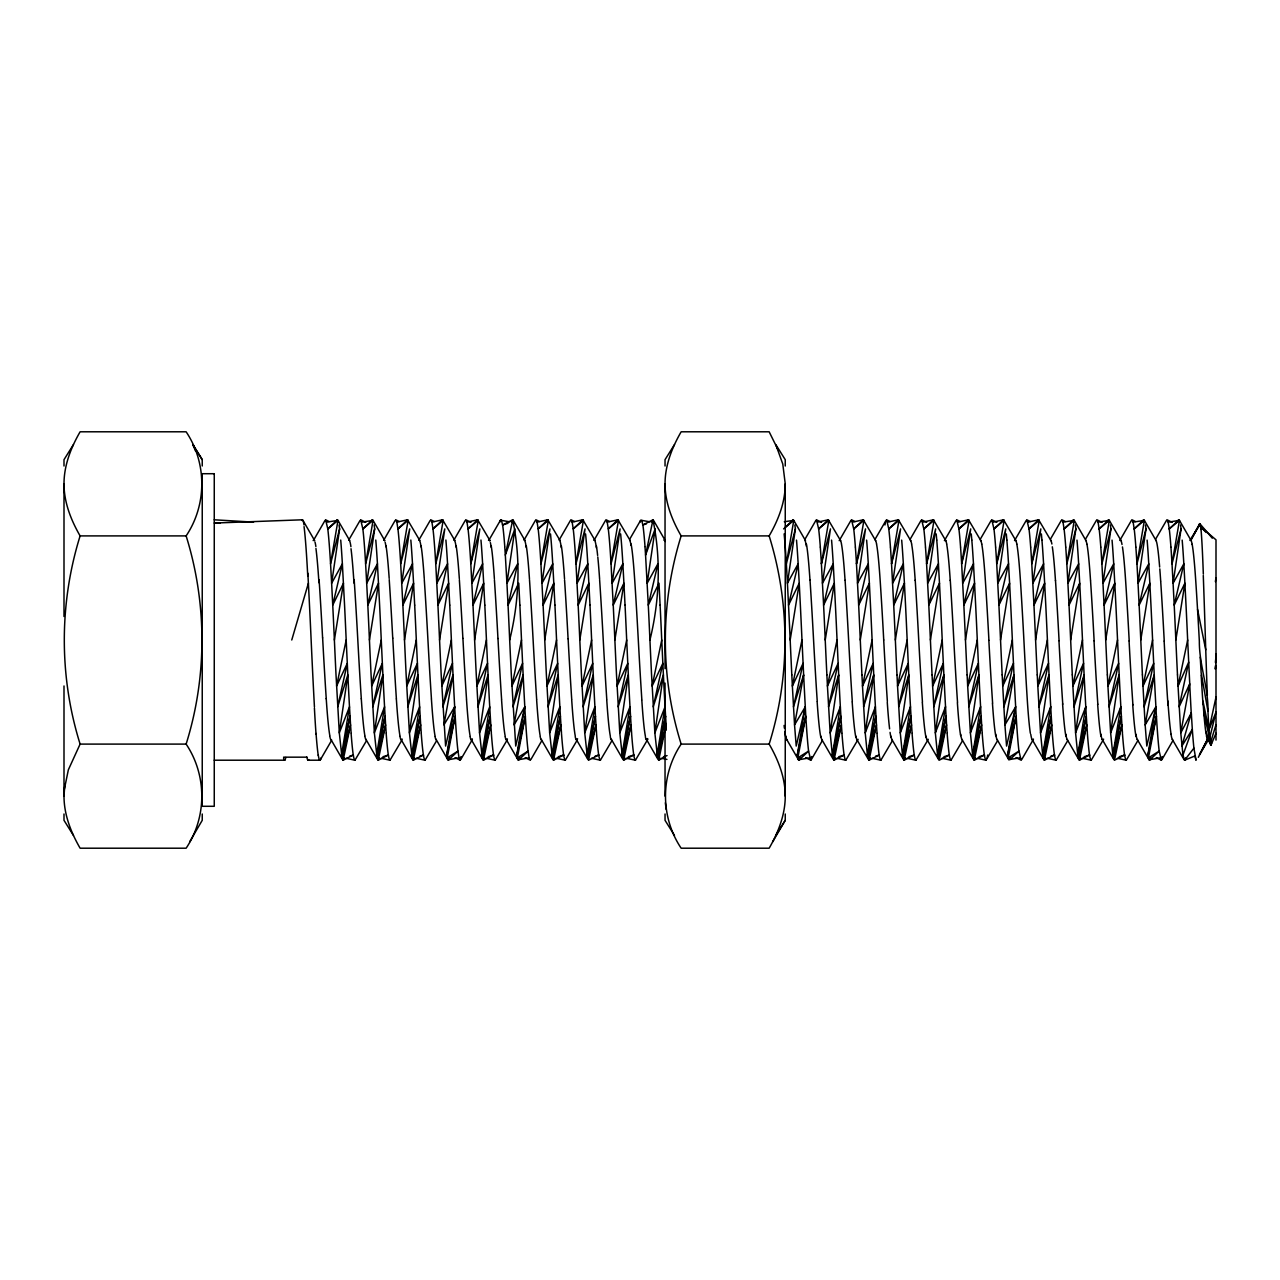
<?xml version="1.0" encoding="UTF-8"?>
<svg xmlns="http://www.w3.org/2000/svg" width="1280" height="1280" viewBox="0 0 1280 1280"><rect width="100%" height="100%" fill="white"/><g stroke="black" fill="none" stroke-linecap="round" stroke-linejoin="round"><path stroke-width="1.5" d="M64 616.496L64 483.84C64 465.328 70.96 447.616 80.112 431.792L186.128 431.792C207.008 462.928 207.008 504.752 186.128 535.904C207.152 603.36 207.248 676.656 186.128 744.096C207.008 775.248 207.008 817.072 186.128 848.208L80.112 848.208C70.96 832.384 64 814.672 64 796.16L64 685.968M64 796.16L64.704 786.224M665.04 668.672L665.04 483.84C665.04 465.328 672 447.616 681.152 431.792L769.152 431.792L777.888 449.424M785.248 466.016L785.248 459.68L775.808 444.592L782.784 464.064L785.248 483.84L785.248 796.16C785.248 814.672 778.304 832.384 769.152 848.208L681.152 848.208C660.272 817.072 660.272 775.248 681.152 744.096C660.032 676.656 660.128 603.36 681.152 535.904C672 520.08 665.056 502.352 665.04 483.84M785.248 483.84C785.248 502.352 778.304 520.08 769.152 535.904C790.16 603.36 790.256 676.656 769.152 744.096C778.288 759.92 785.248 777.648 785.248 796.16M1216 653.712L1215.552 662.64L1216 654.688M1215.36 669.072L1215.648 665.456L1215.28 668.8M64.288 789.52L68.352 769.824L80.112 744.096C58.992 676.656 59.088 603.36 80.112 535.904C70.96 520.08 64 502.352 64 483.84M339.072 524.976L339.616 528.896L331.632 583.232L332.736 605.12A120.464 1.76 87.4 0 1 334.384 640A120.464 1.76 87.4 0 0 336.016 674.88L339.312 732.88L342.032 757.872L350.56 724.912L349.488 706.832A120.464 1.76 87.4 0 1 347.84 674.896L346.192 640A120.464 1.744 87.4 0 0 344.56 605.168L342.368 563.808A120.544 4.592 88.4 0 0 340.72 540.048M374.144 524.976L374.672 528.896L366.688 583.232L367.808 605.12A120.464 1.76 87.4 0 1 369.44 640A120.464 1.76 87.4 0 0 371.088 674.88L374.368 732.88L377.104 757.872L385.616 724.912L384.56 706.832A120.464 1.76 87.4 0 1 382.896 674.896L381.264 640A120.464 1.744 87.4 0 0 379.616 605.168L377.44 563.808A120.544 4.592 88.4 0 0 375.776 540.048M794.864 524.976L795.392 528.896L787.424 583.232L788.528 605.12A120.464 1.76 87.4 0 1 790.176 640A120.464 1.76 87.4 0 0 791.808 674.912M1075.36 524.976L1075.888 528.896L1067.904 583.232L1069.024 605.12A120.464 1.76 87.4 0 1 1070.656 640A120.464 1.76 87.4 0 0 1072.304 674.912M1110.416 524.976L1110.944 528.896L1102.96 583.232L1104.08 605.12A120.464 1.76 87.4 0 1 1105.712 640A120.464 1.76 87.4 0 0 1107.36 674.912M1145.472 524.976L1146.016 528.896L1138.032 583.232L1139.136 605.12A120.464 1.76 87.4 0 1 1140.784 640A120.464 1.76 87.4 0 0 1142.416 674.912M1180.544 524.976L1181.072 528.896L1173.088 583.232L1174.208 605.12A120.464 1.76 87.4 0 1 1175.84 640A120.464 1.76 87.4 0 0 1177.488 674.912M334.384 640L343.44 583.232L332.736 605.12L342.368 563.808L331.632 583.232L330.56 563.808A120.544 4.592 88.4 0 0 329.456 547.104A120.464 4.592 88.4 0 0 327.792 528.912L325.616 519.792L329.008 521.52M369.44 640L378.496 583.232L367.808 605.12L377.44 563.808L366.688 583.232L365.616 563.808A120.544 4.592 88.4 0 0 364.528 547.104A120.464 4.592 88.4 0 0 362.848 528.912L360.672 519.792L365.76 522.384M414.672 605.088A120.464 1.76 87.4 0 1 416.32 640L417.952 674.88A120.464 1.76 87.4 0 0 419.616 706.832L420.688 724.912L412.16 757.872L409.424 732.88L406.144 674.88A120.464 1.76 87.4 0 1 404.512 640L413.568 583.232L412.496 563.808A120.544 4.592 88.4 0 0 410.832 540.032M449.744 605.088A120.464 1.76 87.4 0 1 451.376 640L453.024 674.88A120.464 1.76 87.4 0 0 454.672 706.832L445.6 746.064L441.2 674.88A120.464 1.76 87.4 0 1 439.568 640L448.624 583.232L447.552 563.808A120.544 4.592 88.4 0 0 445.888 540.032M484.8 605.088A120.464 1.76 87.4 0 1 486.448 640L488.08 674.88A120.464 1.76 87.4 0 0 489.728 706.832L490.8 724.912L482.272 757.872L479.552 732.88L476.272 674.88A120.464 1.76 87.4 0 1 474.624 640L483.68 583.232L482.624 563.808A120.544 4.592 88.4 0 0 480.96 540.032M519.856 605.088A120.464 1.76 87.4 0 1 521.504 640L523.136 674.88A120.464 1.76 87.4 0 0 524.8 706.832L515.728 746.064L511.328 674.88A120.464 1.76 87.4 0 1 509.68 640C519.312 600.576 520.912 559.536 512.736 519.792L502.576 524.976L501.488 520.384L509.936 521.84M554.928 605.088A120.464 1.76 87.4 0 1 556.56 640L558.208 674.88A120.464 1.76 87.4 0 0 559.856 706.832L560.928 724.912L552.4 757.872L549.664 732.88L546.384 674.88A120.464 1.76 87.4 0 1 544.752 640L553.808 583.232L552.736 563.808A120.544 4.592 88.4 0 0 551.072 540.032L550.528 533.936M589.984 605.088A120.464 1.76 87.4 0 1 591.632 640L593.264 674.88A120.464 1.76 87.4 0 0 594.912 706.832L595.984 724.912L587.456 757.872L584.736 732.88L581.456 674.88A120.464 1.76 87.4 0 1 579.808 640L588.864 583.232L587.792 563.808A120.544 4.592 88.4 0 0 586.144 540.032L585.584 533.936M625.04 605.088A120.464 1.76 87.4 0 1 626.688 640L628.32 674.88A120.464 1.76 87.4 0 0 629.984 706.832L631.056 724.912L622.528 757.872L619.792 732.88L616.512 674.88A120.464 1.76 87.4 0 1 614.864 640L623.92 583.232L622.864 563.808A120.544 4.592 88.4 0 0 621.2 540.032L620.64 533.936M660.096 605.088A120.464 1.76 87.4 0 1 661.744 640L663.392 674.88A120.464 1.76 87.4 0 0 665.04 706.832L666.112 724.912L657.584 757.872L654.848 732.88L651.568 674.88A120.464 1.76 87.4 0 1 649.936 640C659.568 600.576 661.152 559.536 652.976 519.792L642.816 524.976L641.728 520.384L640.608 520.384L629.776 539.088M790.176 640L799.232 583.232L798.16 563.808A120.544 4.592 88.4 0 0 796.512 540.112M826.88 674.912A120.464 1.76 87.4 0 1 825.232 640L834.288 583.232L833.232 563.808A120.544 4.592 88.4 0 0 831.568 540.112M861.936 674.912A120.464 1.76 87.4 0 1 860.288 640L869.36 583.232L868.288 563.808A120.544 4.592 88.4 0 0 866.624 540.112M896.992 674.912A120.464 1.76 87.4 0 1 895.36 640L904.416 583.232L903.344 563.808A120.544 4.592 88.4 0 0 901.68 540.112M932.064 674.912A120.464 1.76 87.4 0 1 930.416 640L939.472 583.232L938.416 563.808A120.544 4.592 88.4 0 0 936.752 540.112M967.12 674.912A120.464 1.76 87.4 0 1 965.472 640L974.544 583.232L973.472 563.808A120.544 4.592 88.4 0 0 971.808 540.112M1002.176 674.912A120.464 1.76 87.4 0 1 1000.544 640L1009.6 583.232L1008.528 563.808A120.544 4.592 88.4 0 0 1006.864 540.112M1037.248 674.912A120.464 1.76 87.4 0 1 1035.6 640L1044.656 583.232L1043.584 563.808A120.544 4.592 88.4 0 0 1041.936 540.112M1070.656 640L1079.712 583.232L1078.656 563.808A120.544 4.592 88.4 0 0 1076.992 540.112M1105.728 640L1114.784 583.232L1113.712 563.808A120.544 4.592 88.4 0 0 1112.048 540.112M1140.784 640L1149.84 583.232L1148.768 563.808A120.544 4.592 88.4 0 0 1147.12 540.112M1175.84 640L1184.896 583.232L1183.84 563.808A120.544 4.592 88.4 0 0 1182.176 540.112M1215.376 581.632L1216 577.744M461.008 756.56L460.144 760.208L459.04 757.872L448.896 759.616A120.48 5.68 90 0 1 447.216 757.872L446.688 755.024L454.672 706.832L443.936 724.912L453.024 674.88L442.864 706.832L452.464 663.36L441.76 686.064L451.376 640M525.184 757.616L530.272 760.208L529.152 757.872L519.008 759.616A120.48 5.68 90 0 1 517.344 757.872L516.8 755.024L524.8 706.832L514.048 724.912L523.136 674.88L512.976 706.832L522.576 663.36L511.888 686.064L521.504 640M809.648 757.872L799.504 759.616A120.48 5.68 -90 0 1 797.824 757.888L797.296 755.024L805.28 706.832L794.544 724.912L796.208 746.064L805.28 706.832L805.808 716.192A120.544 4.592 88.4 0 0 806.912 732.816A120.464 4.592 88.4 0 0 808.576 751.04L810.752 760.208L811.616 756.56M840.352 706.832L832.352 755.024L832.88 757.872L841.408 724.912L840.352 706.832L830.16 732.88L832.352 755.024L840.864 716.192L832.88 757.872M875.408 706.832L867.408 755.024L867.952 757.872L876.48 724.912L875.408 706.832L865.216 732.88L867.408 755.024L875.936 716.192L867.952 757.872M910.464 706.832L902.48 755.024L903.008 757.872L911.536 724.912L910.464 706.832L900.272 732.88L902.48 755.024L910.992 716.192L903.008 757.872M945.52 706.832L937.536 755.024L938.064 757.872L946.592 724.912L945.52 706.832L935.344 732.88L937.536 755.024L946.048 716.192L938.064 757.872M980.592 706.832L972.592 755.024L973.136 757.872L981.664 724.912L980.592 706.832L970.4 732.88L972.592 755.024L981.12 716.192L973.136 757.872M1020 757.872L1008.736 759.616L1007.648 755.024L1015.648 706.832L1004.912 724.912L1006.576 746.064L1015.648 706.832L1016.176 716.192A120.544 4.592 88.4 0 0 1017.28 732.816A120.464 4.592 88.4 0 0 1018.944 751.04L1021.12 760.208L1016.032 757.616M1050.704 706.832L1042.72 755.024L1043.248 757.872L1051.776 724.912L1050.704 706.832L1040.528 732.88L1042.72 755.024L1051.232 716.192L1043.248 757.872M1085.776 706.832L1077.776 755.024L1078.32 757.872L1086.848 724.912L1085.776 706.832L1075.584 732.88L1077.776 755.024L1086.304 716.192L1078.32 757.872M1120.832 706.832L1112.832 755.024L1113.376 757.872L1121.904 724.912L1120.832 706.832L1110.64 732.88L1112.832 755.024L1121.36 716.192L1113.376 757.872M1160.256 757.872L1150.112 759.616A120.48 5.68 -90 0 1 1148.432 757.888L1147.904 755.024L1155.888 706.832L1145.152 724.912L1146.816 746.064L1155.888 706.832L1156.416 716.192A120.544 4.592 88.4 0 0 1157.52 732.816A120.464 4.592 88.4 0 0 1159.184 751.04L1161.36 760.208L1162.24 756.56M1170.928 547.184A120.544 4.592 88.4 0 1 1172.016 563.872L1173.088 583.232L1183.84 563.808L1174.208 605.12L1184.896 583.232L1186.016 605.12A120.464 1.744 87.4 0 1 1187.648 640L1189.744 683.824L1180.768 732.88L1182.96 755.024L1184.608 760.208L1194.928 755.952L1195.968 760.176M884.944 524.976L885.472 522.128M987.168 757.872L987.712 755.024M342.032 757.872L350.016 716.192L341.504 755.024L349.488 706.832L339.312 732.88L347.84 674.88L337.68 706.832L347.28 663.36L336.592 686.064L346.192 640M377.104 757.872L385.088 716.192L376.56 755.024L384.56 706.832L374.368 732.88L382.896 674.88L372.736 706.832L382.336 663.36L371.648 686.064L381.264 640M412.16 757.872L420.144 716.192L411.616 755.024L419.616 706.832L409.424 732.88L417.952 674.88L407.808 706.832L417.392 663.36L406.704 686.064L416.32 640M482.272 757.872L490.256 716.192L481.744 755.024L489.728 706.832L479.552 732.88L488.08 674.88L477.92 706.832L487.52 663.36L476.832 686.064L486.432 640M552.4 757.872L560.384 716.192L551.872 755.024L559.856 706.832L549.664 732.88L558.208 674.88L548.048 706.832L557.648 663.36L546.944 686.064L556.56 640M587.456 757.872L595.44 716.192L586.928 755.024L594.912 706.832L584.736 732.88L593.264 674.88L583.104 706.832L592.704 663.36L582.016 686.064L591.616 640M622.528 757.872L630.512 716.192L621.984 755.024L629.984 706.832L619.792 732.88L628.32 674.88L618.16 706.832L627.76 663.36L617.072 686.064L626.688 640M657.584 757.872L665.568 716.192L657.04 755.024L665.04 706.832L654.848 732.88L663.392 674.88L653.232 706.832L662.832 663.36L652.128 686.064L661.744 640M801.984 640L792.368 686.064L794.544 724.912L803.632 674.88L801.984 640A120.464 1.744 87.4 0 0 800.352 605.168L799.232 583.232L788.528 605.12L798.16 563.808L787.424 583.232L786.352 563.808A120.544 4.592 88.4 0 0 785.248 547.184M837.056 640L827.44 686.064L830.16 732.88L838.688 674.88L837.056 640A120.464 1.744 87.4 0 0 835.408 605.168L834.288 583.232L823.6 605.12A120.464 1.76 87.4 0 1 825.232 640M872.112 640L862.496 686.064L865.216 732.88L873.744 674.88L872.112 640A120.464 1.744 87.4 0 0 870.464 605.168L869.36 583.232L858.656 605.12A120.464 1.76 87.4 0 1 860.288 640M907.168 640L897.552 686.064L900.272 732.88L908.816 674.88L907.168 640A120.464 1.744 87.4 0 0 905.536 605.168L904.416 583.232L893.712 605.12A120.464 1.76 87.4 0 1 895.36 640M942.224 640L932.624 686.064L935.344 732.88L943.872 674.88L942.224 640A120.464 1.744 87.4 0 0 940.592 605.168L939.472 583.232L928.784 605.12A120.464 1.76 87.4 0 1 930.416 640M977.296 640L967.68 686.064L970.4 732.88L978.928 674.88L977.296 640A120.464 1.744 87.4 0 0 975.648 605.168L974.544 583.232L963.84 605.12A120.464 1.76 87.4 0 1 965.472 640M1012.352 640L1002.736 686.064L1004.912 724.912L1014 674.88L1012.352 640A120.464 1.744 87.4 0 0 1010.72 605.168L1009.6 583.232L998.896 605.12A120.464 1.76 87.4 0 1 1000.544 640M1047.408 640L1037.808 686.064L1040.528 732.88L1049.056 674.88L1047.408 640A120.464 1.744 87.4 0 0 1045.776 605.168L1044.656 583.232L1033.952 605.12A120.464 1.76 87.4 0 1 1035.6 640M1082.48 640L1072.864 686.064L1075.584 732.88L1084.112 674.88L1082.48 640A120.464 1.744 87.4 0 0 1080.832 605.168L1079.712 583.232L1069.024 605.12L1078.656 563.808L1067.904 583.232L1066.832 563.808A120.544 4.592 88.4 0 0 1065.744 547.184M1117.536 640L1107.92 686.064L1110.64 732.88L1119.184 674.88L1117.536 640A120.464 1.744 87.4 0 0 1115.888 605.168L1114.784 583.232L1104.08 605.12L1113.712 563.808L1102.96 583.232L1101.904 563.808A120.544 4.592 88.4 0 0 1100.8 547.184M1152.592 640L1142.992 686.064L1145.152 724.912L1154.24 674.88L1152.592 640A120.464 1.744 87.4 0 0 1150.96 605.168L1149.84 583.232L1139.136 605.12L1148.768 563.808L1138.032 583.232L1136.96 563.808A120.544 4.592 88.4 0 0 1135.856 547.184M1187.664 640L1178.048 686.064L1180.768 732.88L1191.296 712.928L1192.32 729.328A120.48 4.592 88.4 0 0 1193.92 748.208L1195.968 759.824M366.192 741.232L354.96 760.208A120.544 5.68 90 0 1 353.312 755.024L343.152 760.208L350.56 724.912L351.12 732.88M401.264 741.216L390.016 760.208A120.544 5.68 90 0 1 388.368 755.024L378.208 760.208L385.616 724.912L386.176 732.88M436.32 741.216L425.088 760.208A120.544 5.68 90 0 1 423.44 755.024L413.264 760.208L420.688 724.912L421.248 732.88M505.712 553.232L512.736 519.792L511.616 522.128M506.464 741.184L495.2 760.208A120.544 5.68 90 0 1 493.552 755.024L483.392 760.208L490.8 724.912L491.36 732.88M576.592 741.152L565.328 760.208A120.544 5.68 90 0 1 563.68 755.024L553.52 760.208L560.928 724.912L561.488 732.88M611.664 741.136L600.384 760.208A120.544 5.68 90 0 1 598.736 755.024L588.576 760.208L595.984 724.912L596.544 732.88M647.712 739.44L635.456 760.208A120.544 5.68 90 0 1 633.808 755.024L623.632 760.208L631.056 724.912L631.6 732.88M665.472 756.752L658.688 760.208L666.112 724.912M857.136 741.04L845.808 760.208A120.544 5.68 -90 0 1 844.16 755.056L834 760.208L841.408 724.912L841.968 732.88M892.208 741.024L880.88 760.208A120.544 5.68 -90 0 1 879.232 755.056L869.056 760.208L876.48 724.912L877.024 732.88M927.28 741.008L915.936 760.208A120.544 5.68 -90 0 1 914.288 755.056L904.128 760.208L911.536 724.912L912.096 732.88M962.352 740.992L950.992 760.208A120.544 5.68 -90 0 1 949.344 755.056L939.184 760.208L946.592 724.912L947.152 732.88M997.408 740.976L986.064 760.208A120.544 5.68 -90 0 1 984.416 755.056L974.24 760.208L981.664 724.912L982.208 732.88M1067.552 740.944L1056.176 760.208A120.544 5.68 -90 0 1 1054.528 755.056L1044.368 760.208L1051.776 724.912L1052.336 732.88M1102.624 740.928L1091.232 760.208A120.544 5.68 -90 0 1 1089.584 755.056L1079.424 760.208L1086.848 724.912L1087.392 732.88M1137.68 740.912L1126.304 760.208A120.544 5.68 -90 0 1 1124.656 755.056L1114.48 760.208L1121.904 724.912L1122.464 732.88M1211.584 743.2L1210.912 745.232L1208.944 729.744L1216 697.136M446.688 755.024L455.2 716.192L454.672 706.832M516.8 755.024L525.328 716.192L524.8 706.832M797.296 755.024L805.808 716.192L797.824 757.872L808.576 751.104L799.504 759.616L800.048 757.872M1007.648 755.024L1016.176 716.192L1008.192 757.872L1018.944 751.104L1009.872 759.616L1010.416 757.872M1147.904 755.024L1156.416 716.192L1148.432 757.872L1159.184 751.104L1150.112 759.616L1150.656 757.872M339.616 528.896L330.56 563.808L337.984 520.384L326.736 522.128M374.672 528.896L365.616 563.808L373.056 520.384L361.792 522.128M795.392 528.896L786.352 563.808L793.776 520.384L784.304 521.728M1075.888 528.896L1066.832 563.808L1074.272 520.384L1063.008 522.128L1061.888 519.792L1065.28 521.52M1110.944 528.896L1101.904 563.808L1109.328 520.384L1098.064 522.128L1096.96 519.792L1102.032 522.384M1146.016 528.896L1136.96 563.808L1144.384 520.384L1133.136 522.128L1132.016 519.792L1135.408 521.52M1181.072 528.896L1172.016 563.808L1179.456 520.384L1168.192 522.128L1167.072 519.792L1172.16 522.384M1191.296 712.928L1181.888 746.064L1192.32 729.328L1182.96 755.024M291.76 640L308.384 583.232L307.84 573.168M1210.24 743.6L1216 724.672M344.256 757.872L343.152 760.208M379.328 757.872L378.208 760.208M414.384 757.872L413.264 760.208M449.44 757.872L448.896 759.616L457.968 751.104A120.464 4.592 88.4 0 1 456.304 732.88A120.544 4.592 88.4 0 1 455.2 716.128L447.216 757.872L457.968 751.104L459.04 757.872M484.496 757.872L483.392 760.208M519.568 757.872L519.008 759.616L528.096 751.104A120.464 4.592 88.4 0 1 526.416 732.88A120.544 4.592 88.4 0 1 525.328 716.128L517.344 757.872L528.096 751.104L529.152 757.872M554.624 757.872L553.52 760.208M640.048 522.128L640.608 520.384M651.872 522.128L652.976 519.792L645.568 555.088L648.288 605.12A120.464 1.76 87.4 0 1 649.936 640M624.752 757.872L623.632 760.208M659.808 757.872L658.688 760.208M835.12 757.872L834 760.208M870.176 757.872L869.056 760.208M905.232 757.872L904.128 760.208M975.36 757.872L974.24 760.208M1045.472 757.872L1044.368 760.208M1080.544 757.872L1079.424 760.208M519.856 605.12L518.752 583.232L508.048 605.12L517.68 563.808L506.928 583.232L505.328 555.088L514.912 528.896L506.928 583.232L508.048 605.12A120.464 1.76 87.4 0 1 509.68 640M1208.944 729.744L1216 712.08L1209.6 738.368L1203.824 712.96L1202.944 701.056L1208.944 729.744A107.408 3.04 89 0 1 1207.968 711.216C1208.48 687.488 1199.152 664.896 1199.344 641.2A100.352 1.744 86.9 0 0 1195.76 581.056A100.384 4.592 88.1 0 0 1192.16 544.336M1210.912 745.232L1216 733.264M1189.744 683.824L1179.136 706.832L1188.688 662.16L1178.048 686.064L1177.488 674.88M189.648 841.824L202.24 820.32L202.24 813.984M772.672 841.808L785.248 820.32L785.248 813.984M1198.32 757.312L1207.424 739.472L1210.192 741.952M1199.712 523.664L1190.784 540.256L1200.016 523.92L1212.304 538.208M313.632 540.128L325.056 520.384M348.704 540.112L360.112 520.384M383.776 540.112L395.184 520.384M418.848 540.096L430.24 520.384M453.904 540.096L465.296 520.384M488.976 540.08L500.368 520.384M524.048 540.08L535.424 520.384M559.12 540.064L570.48 520.384M594.72 539.104L605.552 520.384M1161.92 759.616L1172.752 740.896M320.464 759.616L331.12 741.248M460.704 759.616L472.368 739.52M530.832 759.616L541.536 741.168M805.12 539.008L815.904 520.384M840.192 538.992L850.976 520.384M875.248 538.976L886.032 520.384M910.32 538.96L921.088 520.384M811.312 759.616L822.08 741.056M945.392 538.944L956.16 520.384M980.464 538.928L991.216 520.384M1015.52 538.912L1026.272 520.384M1050.592 538.912L1061.328 520.384M1085.664 538.896L1096.4 520.384M1120.736 538.88L1131.456 520.384M1021.68 759.616L1032.48 740.96M1155.792 538.864L1166.512 520.384M1208.352 739.936L1199.52 754.672L1207.424 739.472L1208.8 739.184M1190.912 538.864L1200.016 523.92M73.424 444.608L64 459.68L64 466.016M674.464 444.608L665.04 459.68L665.04 466.016M775.824 835.392L785.248 820.32M1193.92 748.144L1184.608 760.208A120.544 5.68 90 0 0 1185.728 757.888M469.408 527.6L477.68 519.792L489.904 540.48M784.96 527.6L793.216 519.792A120.544 5.68 90 0 0 792.656 520.368M821.552 522.384L816.464 519.792L818.64 528.896L828.288 519.792L840.592 540.64M854.912 521.52L851.536 519.792L853.712 528.896L863.344 519.792L875.648 540.656M889.984 521.52L886.592 519.792L888.768 528.896L898.4 519.792L910.72 540.672M926.736 522.384L921.648 519.792L923.824 528.896L933.472 519.792L945.792 540.688M960.096 521.52L956.72 519.792L958.896 528.896L968.528 519.792L980.864 540.704M996.864 522.384L991.776 519.792L993.952 528.896L1003.584 519.792L1015.92 540.72M1030.224 521.52L1026.832 519.792L1029.008 528.896L1038.656 519.792L1050.992 540.736M1063.008 522.128L1064.08 528.896L1073.712 519.792A120.544 5.68 90 0 0 1073.152 520.368M1098.064 522.128L1099.136 528.896L1108.768 519.792A120.544 5.68 90 0 0 1108.208 520.368M1133.136 522.128L1134.192 528.896L1143.824 519.792A120.544 5.68 90 0 0 1143.264 520.368M1168.192 522.128L1169.248 528.896L1178.896 519.792A120.544 5.68 90 0 0 1178.336 520.368M484.8 605.12L483.68 583.232L472.992 605.12L482.624 563.808L471.872 583.232L479.856 528.896L470.8 563.808A120.544 4.592 88.4 0 0 469.696 547.104A120.464 4.592 88.4 0 0 468.032 528.912L478.24 520.384L470.8 563.808L472.992 605.12A120.464 1.76 87.4 0 1 474.624 640M783.584 528.896L793.776 520.384L805.52 540.624M818.64 528.896L828.848 520.384L821.408 563.808L823.6 605.12L833.232 563.808L822.48 583.232L830.464 528.896L821.408 563.808A120.544 4.592 88.4 0 0 820.304 547.184M853.712 528.896L863.904 520.384L856.48 563.808L858.656 605.12L868.288 563.808L857.536 583.232L865.52 528.896L856.48 563.808A120.544 4.592 88.4 0 0 855.376 547.184M888.768 528.896L898.96 520.384L891.536 563.808L893.712 605.12L903.344 563.808L892.608 583.232L900.576 528.896L891.536 563.808A120.544 4.592 88.4 0 0 890.432 547.184M923.824 528.896L934.032 520.384L926.592 563.808L928.784 605.12L938.416 563.808L927.664 583.232L935.648 528.896L926.592 563.808A120.544 4.592 88.4 0 0 925.488 547.184M958.896 528.896L969.088 520.384L961.648 563.808L963.84 605.12L973.472 563.808L962.72 583.232L970.704 528.896L961.648 563.808A120.544 4.592 88.4 0 0 960.56 547.184M993.952 528.896L1004.144 520.384L996.72 563.808L998.896 605.12L1008.528 563.808L997.776 583.232L1005.76 528.896L996.72 563.808A120.544 4.592 88.4 0 0 995.616 547.184M1029.008 528.896L1039.216 520.384L1031.776 563.808L1033.952 605.12L1043.584 563.808L1032.848 583.232L1040.832 528.896L1031.776 563.808A120.544 4.592 88.4 0 0 1030.672 547.184M1064.08 528.896L1074.272 520.384L1086.064 540.768M1099.136 528.896L1109.328 520.384L1121.136 540.784M1134.192 528.896L1144.384 520.384L1156.208 540.8M1169.248 528.896L1179.456 520.384L1191.264 540.816M502.576 524.976L508 523.264M642.816 524.976L646.432 523.84M349.696 756.16L353.312 755.024M382.944 756.736L388.368 755.024M419.808 756.16L423.44 755.024M488.128 756.736L493.552 755.024M558.24 756.736L563.68 755.024M595.12 756.16L598.736 755.024M628.368 756.736L633.808 755.024M663.424 756.736L667.056 755.6M838.736 756.736L844.16 755.024M875.6 756.16L879.232 755.024M908.848 756.736L914.288 755.024M943.92 756.736L949.344 755.024M978.976 756.736L984.416 755.024M1050.912 756.16L1054.528 755.024M1084.16 756.736L1089.584 755.024M1119.216 756.736L1124.656 755.024M399.12 521.52L395.744 519.792L396.848 522.128L407.552 519.792L419.76 540.464M434.192 521.52L430.8 519.792L431.92 522.128L442.608 519.792L454.832 540.48M470.944 522.384L465.856 519.792L466.976 522.128L477.68 519.792A120.544 5.68 -90 0 0 477.12 520.384M539.376 521.52L535.984 519.792L537.088 522.128L547.792 519.792L560.032 540.512M574.432 521.52L571.04 519.792L572.16 522.128L582.864 519.792L595.104 540.528M609.488 521.52L606.112 519.792L607.216 522.128L617.92 519.792L630.176 540.544M817.584 522.128L828.288 519.792A120.544 5.68 90 0 0 827.728 520.368M852.64 522.128L863.344 519.792A120.544 5.68 90 0 0 862.784 520.368M887.696 522.128L898.4 519.792A120.544 5.68 90 0 0 897.84 520.368M922.768 522.128L933.472 519.792A120.544 5.68 90 0 0 932.912 520.368M957.824 522.128L968.528 519.792A120.544 5.68 90 0 0 967.968 520.368M992.88 522.128L1003.584 519.792A120.544 5.68 90 0 0 1003.024 520.368M1027.952 522.128L1038.656 519.792A120.544 5.68 90 0 0 1038.096 520.368M302.368 519.792L214.256 523.056L220.16 523.184M80.112 535.904L186.128 535.904M681.152 535.904L769.152 535.904M80.112 744.096L186.128 744.096M681.152 744.096L769.152 744.096M283.568 757.168L306.816 757.168M214.256 760.208L284.832 760.208M308.08 760.208L319.904 760.208M214.256 519.792L253.568 522.144M641.728 520.384L650.176 521.84M1117.376 758.272L1126.304 760.208M1082.32 758.272L1091.232 760.208M1047.264 758.272L1056.176 760.208M977.136 758.272L986.064 760.208M942.08 758.272L950.992 760.208M907.024 758.272L915.936 760.208M871.952 758.272L880.88 760.208M836.896 758.272L845.808 760.208M661.584 758.272L666.944 759.424M626.528 758.272L635.456 760.208M591.472 758.272L600.384 760.208M556.416 758.272L565.328 760.208M486.288 758.272L495.2 760.208M416.16 758.272L425.088 760.208M381.104 758.272L390.016 760.208M346.048 758.272L354.96 760.208M1156.272 757.616L1161.36 760.208M805.664 757.616L810.752 760.208M455.056 757.616L460.144 760.208M1206.208 532.528L1200.608 526.832L1216 539.824L1216 740.096M674.48 835.408L665.04 820.32L665.04 813.984M195.568 451.072L192.816 444.608L202.24 459.68L202.24 466.016M192.8 444.592L202.24 459.68M73.44 835.408L64 820.32L64 813.984M1172.352 739.472L1184.048 759.616M1137.296 739.456L1148.992 759.616M1102.224 739.44L1113.92 759.616M1067.152 739.424L1078.864 759.616M1032.08 739.408L1043.808 759.616M997.024 739.392L1008.736 759.616M961.952 739.376L973.68 759.616M653.536 520.384L665.248 540.56M513.296 520.384L524.96 540.496M384.688 540.448L373.056 520.384L362.848 528.896L372.496 519.792A120.544 5.68 -90 0 0 371.936 520.384M349.632 540.432L337.984 520.384L327.792 528.896L337.424 519.792A120.544 5.68 -90 0 0 336.864 520.384M302.928 520.384L314.56 540.416M926.88 739.36L938.624 759.616M891.808 739.344L903.568 759.616M856.736 739.328L868.496 759.616M821.68 739.312L833.44 759.616M786.608 739.28L798.384 759.616M646.336 739.216L658.128 759.616M611.264 739.2L623.072 759.616M576.192 739.184L588.016 759.616M541.12 739.168L552.96 759.616M506.064 739.152L517.888 759.616M470.992 739.12L482.832 759.616M435.92 739.104L447.776 759.616M400.848 739.088L412.704 759.616M365.776 739.072L377.648 759.616M331.168 739.888L342.592 759.616M1206.528 736.448L1211.248 744.672L1206.976 738.272L1205.664 730.976A100.336 4.592 88.1 0 1 1203.824 713.056M1205.664 730.976L1210.576 744.88M1197.552 609.456L1205.744 649.84A109.664 1.312 88.3 0 0 1207.344 695.296M607.216 522.128L608.288 528.896A120.464 4.592 88.4 0 1 609.952 547.12A120.544 4.592 88.4 0 1 611.04 563.808L613.232 605.12A120.464 1.76 87.4 0 1 614.864 640M572.16 522.128L573.216 528.896A120.464 4.592 88.4 0 1 574.88 547.12A120.544 4.592 88.4 0 1 575.984 563.808L578.16 605.12A120.464 1.76 87.4 0 1 579.808 640M537.088 522.128L538.16 528.896A120.464 4.592 88.4 0 1 539.824 547.12A120.544 4.592 88.4 0 1 540.928 563.808L543.104 605.12A120.464 1.76 87.4 0 1 544.752 640M466.976 522.128L468.032 528.896M431.92 522.128L432.976 528.896A120.464 4.592 88.4 0 1 434.64 547.12A120.544 4.592 88.4 0 1 435.744 563.808L437.92 605.12A120.464 1.76 87.4 0 1 439.568 640M396.848 522.128L397.92 528.896A120.464 4.592 88.4 0 1 399.584 547.12A120.544 4.592 88.4 0 1 400.688 563.808L402.864 605.12A120.464 1.76 87.4 0 1 404.496 640M1207.968 711.232L1201.152 672.864L1200.224 657.168M666.256 728.336L665.04 721.04L666.336 730.16M665.328 802.8L666.16 809.392M1041.376 533.936L1041.936 540.032M1006.304 533.936L1006.864 540.032M971.248 533.936L971.808 540.032M936.192 533.936L936.752 540.032M645.008 547.12L645.568 555.088L655.152 528.896L647.168 583.232L657.92 563.808L648.288 605.12L658.992 583.232L660.096 605.12M504.768 547.12L505.328 555.088M308.384 583.232L309.488 605.12A120.464 1.744 87.4 0 1 311.136 640A120.464 1.76 87.4 0 0 314.432 706.864M1142.416 674.88L1142.992 686.064L1153.68 663.36L1144.08 706.832L1154.24 674.88A120.464 1.744 87.4 0 0 1155.888 706.576M1107.36 674.88L1107.92 686.064L1118.624 663.36L1109.024 706.832L1119.184 674.88A120.464 1.744 87.4 0 0 1120.832 706.576M1072.304 674.88L1072.864 686.064L1083.552 663.36L1073.952 706.832L1084.112 674.88A120.464 1.744 87.4 0 0 1085.76 706.576M1037.248 674.88L1037.808 686.064L1048.496 663.36L1038.896 706.832L1049.056 674.88A120.464 1.744 87.4 0 0 1050.704 706.576M1002.176 674.88L1002.736 686.064L1013.44 663.36L1003.84 706.832L1014 674.88A120.464 1.744 87.4 0 0 1015.648 706.576M967.12 674.88L967.68 686.064L978.368 663.36L968.768 706.832L978.928 674.88A120.464 1.744 87.4 0 0 980.576 706.576M932.064 674.88L932.624 686.064L943.312 663.36L933.712 706.832L943.872 674.88A120.464 1.744 87.4 0 0 945.52 706.576M896.992 674.88L897.552 686.064L908.256 663.36L898.656 706.832L908.816 674.88A120.464 1.744 87.4 0 0 910.464 706.576M861.936 674.88L862.496 686.064L873.184 663.36L863.584 706.832L873.744 674.88A120.464 1.744 87.4 0 0 875.392 706.576M826.88 674.88L827.44 686.064L838.128 663.36L828.528 706.832L838.688 674.88A120.464 1.744 87.4 0 0 840.336 706.576M791.808 674.88L792.368 686.064L803.072 663.36L793.472 706.832L803.632 674.88A120.464 1.744 87.4 0 0 805.28 706.576M625.04 605.12L623.92 583.232L613.232 605.12L622.864 563.808L612.112 583.232L620.096 528.896L611.04 563.808L618.48 520.384L608.288 528.896L617.92 519.792A120.544 5.68 -90 0 0 617.36 520.384M589.984 605.12L588.864 583.232L578.16 605.12L587.792 563.808L577.056 583.232L585.04 528.896L575.984 563.808L583.424 520.384L573.216 528.896L582.864 519.792A120.544 5.68 -90 0 0 582.304 520.384M554.928 605.12L553.808 583.232L543.104 605.12L552.736 563.808L541.984 583.232L549.968 528.896L540.928 563.808L548.352 520.384L538.16 528.896L547.792 519.792A120.544 5.68 -90 0 0 547.232 520.384M449.744 605.12L448.624 583.232L437.92 605.12L447.552 563.808L436.816 583.232L444.784 528.896L435.744 563.808L443.168 520.384L432.976 528.896L442.608 519.792A120.544 5.68 -90 0 0 442.048 520.384M414.672 605.12L413.568 583.232L402.864 605.12L412.496 563.808L401.744 583.232L409.728 528.896L400.688 563.808L408.112 520.384L397.92 528.896L407.552 519.792A120.544 5.68 -90 0 0 406.992 520.384M1205.744 649.84L1205.44 640A111.888 0.896 88.2 0 0 1203.28 575.472M665.04 683.088L665.04 796.16M1199.12 525.584A116.336 3.584 89.9 0 1 1200.896 529.456M1200.88 528.224A114.128 2.832 88.9 0 1 1203.328 574.064M304.048 526.608A120.464 4.384 88.3 0 1 307.76 576.128M301.808 520.384A120.464 5.68 -90 0 1 304.016 524.96M1169.248 528.848A120.464 4.592 88.4 0 1 1170.928 547.04M1134.192 528.848A120.464 4.592 88.4 0 1 1135.856 547.04M1099.136 528.848A120.464 4.592 88.4 0 1 1100.8 547.04M1064.064 528.848A120.464 4.592 88.4 0 1 1065.744 547.04M1029.008 528.848A120.464 4.592 88.4 0 1 1030.672 547.04M993.952 528.848A120.464 4.592 88.4 0 1 995.616 547.04M958.896 528.848A120.464 4.592 88.4 0 1 960.56 547.04M923.824 528.848A120.464 4.592 88.4 0 1 925.488 547.04M888.768 528.848A120.464 4.592 88.4 0 1 890.432 547.04M853.712 528.848A120.464 4.592 88.4 0 1 855.376 547.04M818.64 528.848A120.464 4.592 88.4 0 1 820.32 547.04M784.128 533.872A120.464 4.592 88.4 0 1 785.248 547.04M642.816 524.656A120.416 4.624 88.4 0 1 645.008 546.56M499.808 522.128A120.48 5.68 -90 0 1 501.488 520.368M502.56 524.656A120.416 4.624 88.4 0 1 504.768 546.56M1191.328 714.608A120.528 1.856 87.5 0 1 1189.76 684.992M1124.656 755.344A120.416 4.624 88.4 0 1 1122.448 733.424M1089.6 755.344A120.416 4.624 88.4 0 1 1087.392 733.424M1054.528 755.344A120.416 4.624 88.4 0 1 1052.336 733.424M984.416 755.344A120.416 4.624 88.4 0 1 982.208 733.424M949.36 755.344A120.416 4.624 88.4 0 1 947.152 733.424M914.288 755.344A120.416 4.624 88.4 0 1 912.096 733.424M879.232 755.344A120.416 4.624 88.4 0 1 877.024 733.424M844.176 755.344A120.416 4.624 88.4 0 1 841.968 733.424M633.808 755.328A120.416 4.624 88.4 0 1 631.6 733.408M598.752 755.328A120.416 4.624 88.4 0 1 596.544 733.408M563.68 755.328A120.416 4.624 88.4 0 1 561.488 733.408M493.568 755.328A120.416 4.624 88.4 0 1 491.36 733.408M423.44 755.328A120.416 4.624 88.4 0 1 421.232 733.408M388.384 755.328A120.416 4.624 88.4 0 1 386.176 733.408M353.312 755.36A120.416 4.624 88.4 0 1 351.12 733.472M321.008 757.888A120.464 5.68 90 0 1 318.256 755.008M318.256 755.36A120.416 4.624 88.4 0 1 316.048 733.472M316.048 734.096A120.512 4.592 88.4 0 1 314.4 707.952M285.792 757.488A120.48 5.616 -89.9 0 1 283.568 758.112M308.72 759.536A120.48 5.68 90 0 1 306.816 756.992M1203.04 704.672A100.352 1.936 87 0 1 1201.152 675.168M1189.888 540.416A100.384 5.68 90 0 1 1192.16 544.512M1172.816 740.048A100.4 5.68 90 0 1 1171.024 734.256M1171.04 733.984A100.4 4.592 88.1 0 1 1167.872 700.96M1168 705.376A100.384 1.92 87 0 1 1164.144 641.152M1160.704 581.408A100.384 1.728 86.9 0 1 1164.24 641.04M1159.648 567.024A100.384 4.592 88.1 0 0 1157.088 544.32A100.384 5.68 -90 0 0 1155.744 540.096M1159.792 568.896A100.384 4.592 88.1 0 1 1160.672 580.992M1137.744 740.064A100.4 5.68 -90 0 1 1135.952 734.288M1136 736.464A100.384 4.784 88.3 0 1 1132.704 704.48M1132.928 705.024A100.384 1.92 87 0 1 1129.072 641.008M1129.2 640.912A100.384 1.744 86.9 0 0 1125.632 580.912A100.384 4.592 88.1 0 0 1122.464 546.928M1119.76 540.432A100.384 5.68 90 0 1 1122.016 544.496M1103.6 739.12A100.4 5.68 90 0 1 1100.896 734.16M1100.928 736.224A100.384 4.768 88.3 0 1 1097.648 704.032M1097.84 704.336A100.384 1.888 87 0 1 1094.032 640.848M1090.56 580.96A100.384 1.744 86.9 0 1 1094.128 640.784M1086.96 544.224A100.384 4.592 88.1 0 1 1090.544 580.736M1085.6 540.096A100.384 5.68 -90 0 1 1086.944 544.368M1067.616 740.048A100.4 5.68 -90 0 1 1065.824 734.192M1065.856 736.016A100.384 4.752 88.3 0 1 1062.576 703.68M1062.768 704.224A100.384 1.888 87 0 1 1058.96 640.704M1055.488 580.432A100.384 1.76 86.9 0 1 1059.072 640.656M1052.32 546.816A100.384 4.592 88.1 0 1 1055.472 580.672M1050.544 540.032A100.4 5.68 -90 0 1 1051.888 544.016M1033.456 739.072A100.4 5.68 -90 0 1 1030.752 734.24M1030.352 733.296A100.384 4.752 88.3 0 1 1027.52 703.52A100.384 1.872 87 0 1 1023.92 640.56A100.384 1.76 86.9 0 0 1020.416 580.464A100.384 4.608 88.1 0 0 1016.816 544.128M1014.544 540.576A100.4 5.68 90 0 1 1016.816 544.08M997.472 740.048A100.4 5.68 90 0 1 995.68 734.112M995.728 735.744A100.384 4.736 88.3 0 1 992.448 703.168M992.608 703.104A100.384 1.856 86.9 0 1 988.848 640.416M988.928 640.384A100.384 1.744 86.9 0 0 985.344 580.432A100.384 4.608 88.1 0 0 981.76 544.112M980.4 540.032A100.4 5.68 90 0 1 981.744 544.048M962.4 740.048A100.4 5.68 90 0 1 960.608 734.096M960.656 735.6A100.384 4.72 88.3 0 1 957.392 702.88M957.536 702.592A100.384 1.84 86.9 0 1 953.792 640.272A100.384 1.76 86.9 0 0 950.272 580.16M946.688 544.224A100.384 4.592 88.1 0 1 950.256 580.592M944.416 540.656A100.4 5.68 -90 0 1 946.688 543.92M928.256 739.296A100.4 5.68 -90 0 1 925.984 736.192M926.016 737.456A100.384 4.704 88.2 0 1 922.336 702.4M922.448 702.096A100.384 1.824 86.9 0 1 918.736 640.128A100.384 1.76 86.9 0 0 915.216 580.16M911.616 544.144A100.384 4.592 88.1 0 1 915.2 580.416M910.256 540A100.4 5.68 -90 0 1 911.616 543.888M892.272 740A100.4 5.68 -90 0 1 890.912 736.144M890.944 737.392A100.384 4.704 88.2 0 1 890.064 732.384M889.6 728.864A100.384 4.704 88.2 0 1 887.264 702.224M887.36 701.328A100.384 1.808 86.9 0 1 883.696 639.984M883.728 639.984A100.384 1.76 86.9 0 0 880.144 580.176A100.384 4.608 88.1 0 0 876.544 544.08M875.2 540A100.4 5.68 -90 0 1 876.544 543.856M858.112 739.328A100.4 5.68 -90 0 1 855.856 736.112M855.872 737.312A100.384 4.704 88.2 0 1 852.192 702.032M852.304 701.696A100.384 1.824 86.9 0 1 848.608 639.856A100.384 1.744 86.9 0 0 845.088 580.336M841.488 544.128A100.384 4.592 88.1 0 1 845.056 580.304M839.2 540.688A100.4 5.68 -90 0 1 841.472 543.824M822.128 739.984A100.4 5.68 -90 0 1 820.784 736.064M820.8 737.12A100.384 4.688 88.2 0 1 817.136 701.648M817.232 701.168A100.384 1.808 86.9 0 1 813.552 639.712A100.384 1.76 86.9 0 0 810.016 580.048M806.416 544.048A100.384 4.608 88.1 0 1 809.984 580.112M805.056 540.64A100.4 5.552 89.7 0 1 806.368 546.272M787.056 739.984A100.4 5.68 -90 0 1 785.712 736.032M785.728 737.04A100.384 4.688 88.2 0 1 784.848 731.824M784.4 728.224A100.384 4.688 88.2 0 1 784.08 725.456M663.856 540.176A100.4 5.584 89.8 0 1 665.232 541.488M647.696 738.576A100.384 5.584 -89.8 0 1 645.424 737.184M645.456 736.528A100.384 4.656 88.2 0 1 641.824 700.384M641.856 699.808A100.384 1.776 86.9 0 1 638.24 639.04A100.384 1.76 86.9 0 0 634.688 579.744A100.384 4.592 88.1 0 0 631.072 543.968M629.712 540.336A100.4 5.584 89.8 0 1 631.04 545.344M611.712 740.08A100.384 5.6 -89.8 0 1 610.352 737.072M610.384 736.384A100.384 4.64 88.2 0 1 606.752 700.112M606.784 699.52A100.384 1.76 86.9 0 1 603.184 638.912A100.384 1.76 86.9 0 0 599.616 579.744M596.432 546A100.4 4.592 88.1 0 1 597.632 555.472M597.792 556.96A100.4 4.592 88.1 0 1 599.6 578.992M593.728 540.256A100.4 5.6 89.8 0 1 596.4 547.952M577.568 738.736A100.384 5.6 -89.8 0 1 575.28 736.976M575.312 736.288A100.384 4.64 88.1 0 1 571.696 699.888M571.712 699.36A100.384 1.76 86.9 0 1 568.112 638.768M564.56 579.872A100.384 1.744 86.9 0 1 568.08 638.8M561.36 545.952A100.4 4.592 88.1 0 1 564.528 578.88M559.584 540.24A100.4 5.6 89.8 0 1 561.328 547.776M541.584 740.08A100.384 5.6 -89.8 0 1 540.224 736.832M540.24 736.24A100.384 4.64 88.1 0 1 536.624 699.76M536.656 699.408A100.384 1.76 86.9 0 1 533.04 638.64A100.384 1.76 86.9 0 0 529.488 579.616M526.304 545.952A100.4 4.592 88.1 0 1 529.456 578.864M524.512 540.192A100.4 5.616 89.8 0 1 526.256 547.552M507.424 738.928A100.384 5.616 -89.8 0 1 505.152 736.72M505.184 736.112A100.384 4.624 88.1 0 1 501.552 699.52M501.584 699.216A100.384 1.76 86.9 0 1 497.968 638.496M494.416 579.728A100.384 1.76 86.9 0 1 497.952 638.544M491.232 545.872A100.4 4.592 88.1 0 1 494.384 578.704M488.512 540.384A100.4 5.616 89.8 0 1 489.904 541.056M490.336 542.576A100.4 5.616 89.8 0 1 491.2 547.376M472.368 739.008A100.384 5.616 -89.8 0 1 470.08 736.592M470.112 735.984A100.384 4.624 88.1 0 1 466.496 699.296M466.512 699.04A100.384 1.76 86.9 0 1 462.912 638.368M459.36 579.744A100.384 1.744 86.9 0 1 462.88 638.416M456.16 545.84A100.4 4.592 88.1 0 1 459.328 578.592M454.368 540.128A100.4 5.616 89.9 0 1 456.128 547.168M436.368 740.048A100.384 5.632 -89.9 0 1 435.008 736.512M435.04 735.904A100.384 4.624 88.1 0 1 431.424 699.104M431.44 698.864A100.384 1.744 86.9 0 1 427.84 638.24A100.384 1.76 86.9 0 0 424.288 579.632M421.088 545.84A100.4 4.592 88.1 0 1 424.256 578.576M419.296 540.096A100.4 5.632 89.9 0 1 421.072 546.96M402.224 739.12A100.384 5.632 -89.9 0 1 399.952 736.4M399.968 735.824A100.384 4.624 88.1 0 1 396.352 698.96M396.384 698.848A100.384 1.744 86.9 0 1 392.768 638.096M389.232 579.664A100.384 1.76 86.9 0 1 392.736 638.16M386.016 545.76A100.4 4.592 88.1 0 1 389.184 578.4M384.24 540.064A100.4 5.632 89.9 0 1 384.688 540.848M385.136 542.256A100.4 5.632 89.9 0 1 386 546.848M366.24 740.032A100.384 5.632 -89.9 0 1 364.88 736.272M364.896 735.728A100.384 4.608 88.1 0 1 361.296 698.768M361.312 698.832A100.384 1.76 86.9 0 1 357.696 637.952A100.384 1.76 86.9 0 0 354.16 579.6M351.008 548.736A100.4 4.208 87.9 0 1 354 583.12M349.168 540.048A100.4 5.632 89.9 0 1 350.928 546.704M331.632 739.968A100.384 5.632 -89.9 0 1 329.808 736.176M329.824 735.648A100.384 4.608 88.1 0 1 326.224 698.592M326.256 698.832A100.384 1.76 86.9 0 1 322.624 637.824M319.088 579.68A100.384 1.76 86.9 0 1 322.592 637.904M315.936 548.464A100.4 4.224 87.9 0 1 318.944 582.72M313.184 540.624A100.4 5.648 89.9 0 1 314.56 540.72M315.008 542.064A100.4 5.648 89.9 0 1 315.872 546.544M214.256 473.712L202.24 473.712L202.24 806.288L214.256 806.288L214.256 473.712"/></g></svg>
